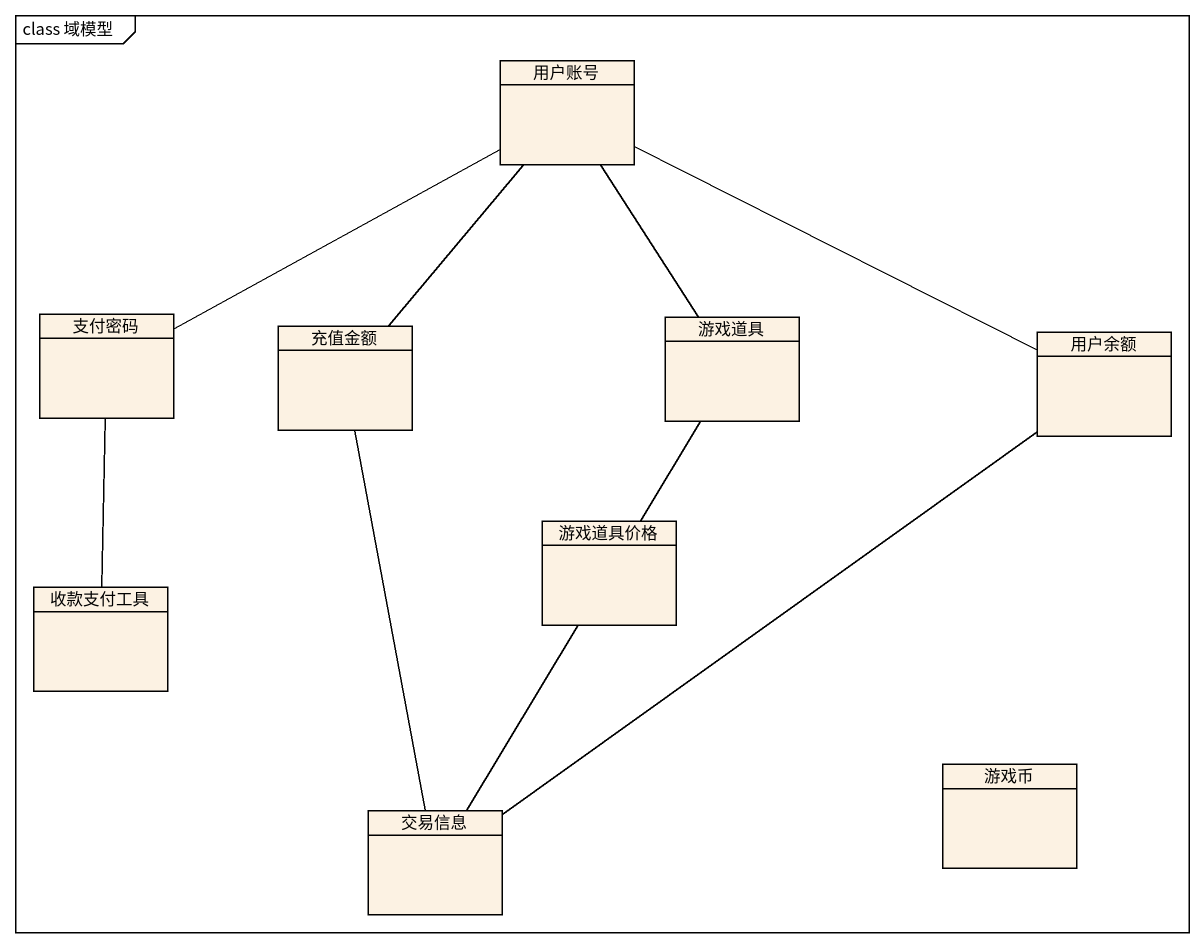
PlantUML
@startuml
mainframe class 域模型
hide circle
hide empty members
class 用户账号
class 支付密码
class 充值金额
class 游戏道具
class 用户余额
class 游戏道具价格
class 收款支付工具
class 交易信息
class 游戏币
用户账号 -left- 支付密码
用户账号 -- 充值金额
用户账号 -- 游戏道具
用户账号 -right- 用户余额
支付密码 -- 收款支付工具
充值金额 -- 交易信息
游戏道具 -- 游戏道具价格
用户余额 -- 交易信息
游戏道具价格 -- 交易信息
@enduml
